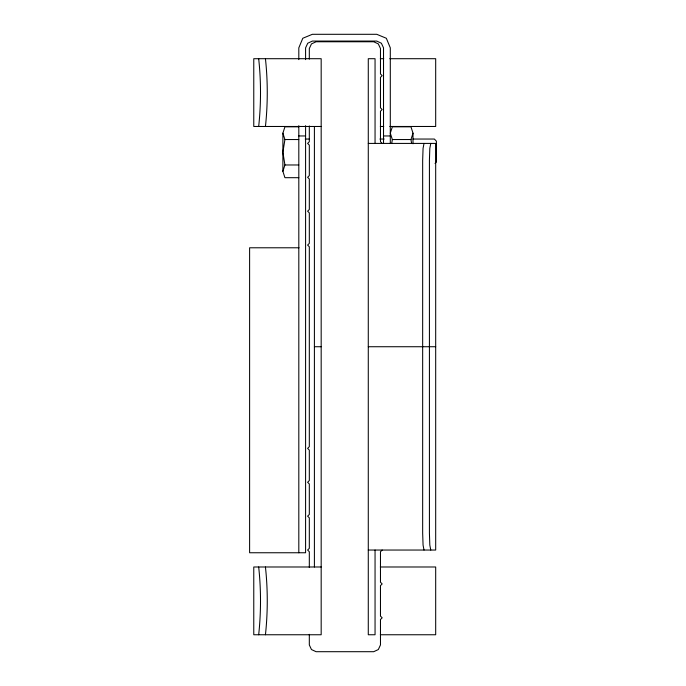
<?xml version="1.0" encoding="UTF-8"?>
<svg xmlns="http://www.w3.org/2000/svg" width="686" height="686" viewBox="0 0 686 686"><rect width="100%" height="100%" fill="white"/><g stroke="black" fill="none" stroke-linecap="round" stroke-linejoin="round"><path stroke-width="1.03" d="M298.813 126.824L284.922 126.824L282.889 133.178L284.922 139.541L282.889 152.258L284.922 164.974L282.889 171.329L284.922 177.691L298.813 177.691M391.715 143.451L392.341 139.541L390.3 133.178L392.341 126.824L410.974 126.824L413.006 133.178L413.006 143.777M258.682 126.473C261.109 104.126 261.109 81.042 258.682 58.704M265.439 126.473C267.866 104.126 267.866 81.042 265.439 58.704M258.682 634.756C261.109 612.409 261.109 589.325 258.682 566.988M265.439 634.756C267.866 612.409 267.866 589.325 265.439 566.988M424.017 143.417L423.065 148.382L422.662 160.361L422.662 533.099L423.065 545.078L424.017 550.043M430.774 143.417L429.813 148.382L429.419 160.361L429.419 533.099L429.813 545.078L430.774 550.043M411.6 143.451L410.974 139.541L413.006 133.178M435.035 163.448L436.39 162.025L436.39 141.179L434.358 139.044L413.006 139.044M382.171 550.043L380.473 551.741L380.473 582.234L382.171 583.932L380.473 585.621L380.473 616.122L382.171 617.812L380.473 619.509L380.473 644.926L378.329 649.548L373.699 651.7L316.092 651.7L311.461 649.548L309.317 644.926L309.317 634.336M380.318 58.704L383.731 58.704M389.785 58.704L435.687 58.704L435.687 126.473L389.785 126.473M321.177 126.473L253.769 126.473L253.769 58.704L321.177 58.704L321.177 634.756L253.769 634.756L253.769 566.988L321.177 566.988M380.318 126.473L383.731 126.473M298.813 135.957L305.587 135.957M383.525 135.957L390.3 135.957M305.219 139.044L309.489 139.044M379.924 139.044L384.194 139.044M284.922 139.541L298.813 139.541M392.341 139.541L410.974 139.541M368.279 143.417L435.687 143.417L435.687 550.043L368.279 550.043M284.922 164.974L298.813 164.974M299.036 247.783L249.61 247.783L249.61 552.753L305.587 552.753L305.587 125.675M314.402 346.73L321.177 346.73M368.279 346.73L422.405 346.73M422.662 346.73L435.687 346.73M380.318 566.988L435.687 566.988L435.687 634.756L380.318 634.756M382.171 143.417L380.473 141.719L380.473 111.226L382.171 109.528L380.473 107.839L380.473 77.338L382.171 75.64L380.473 73.951L380.473 48.535L378.329 43.904L373.699 41.76L316.092 41.76L311.461 43.904L309.317 48.535L309.317 59.125M390.3 143.374L390.3 47.857L386.338 38.27L376.751 34.3L312.37 34.3L302.783 38.27L298.813 47.857L298.813 59.622M383.525 143.374L383.525 47.857L381.382 43.227L376.751 41.074L312.37 41.074L307.74 43.227L305.587 47.857L305.587 59.622M375.053 143.417L375.053 58.704L368.279 58.704L368.279 634.756L375.053 634.756L375.053 550.043M314.402 126.473L314.402 566.988M309.317 125.95L309.317 141.719L307.62 143.417L309.317 145.106L309.317 175.607L307.62 177.297L309.317 178.995L309.317 209.496L307.62 211.185L309.317 212.883L309.317 243.376L307.62 245.074L309.317 246.763L309.317 446.689L307.62 448.387L309.317 450.085L309.317 480.577L307.62 482.275L309.317 483.964L309.317 514.466L307.62 516.155L309.317 517.853L309.317 548.346L307.62 550.043L309.317 551.741L309.317 567.511M298.813 125.675L298.813 552.753M282.889 133.178L282.889 171.329"/></g></svg>
